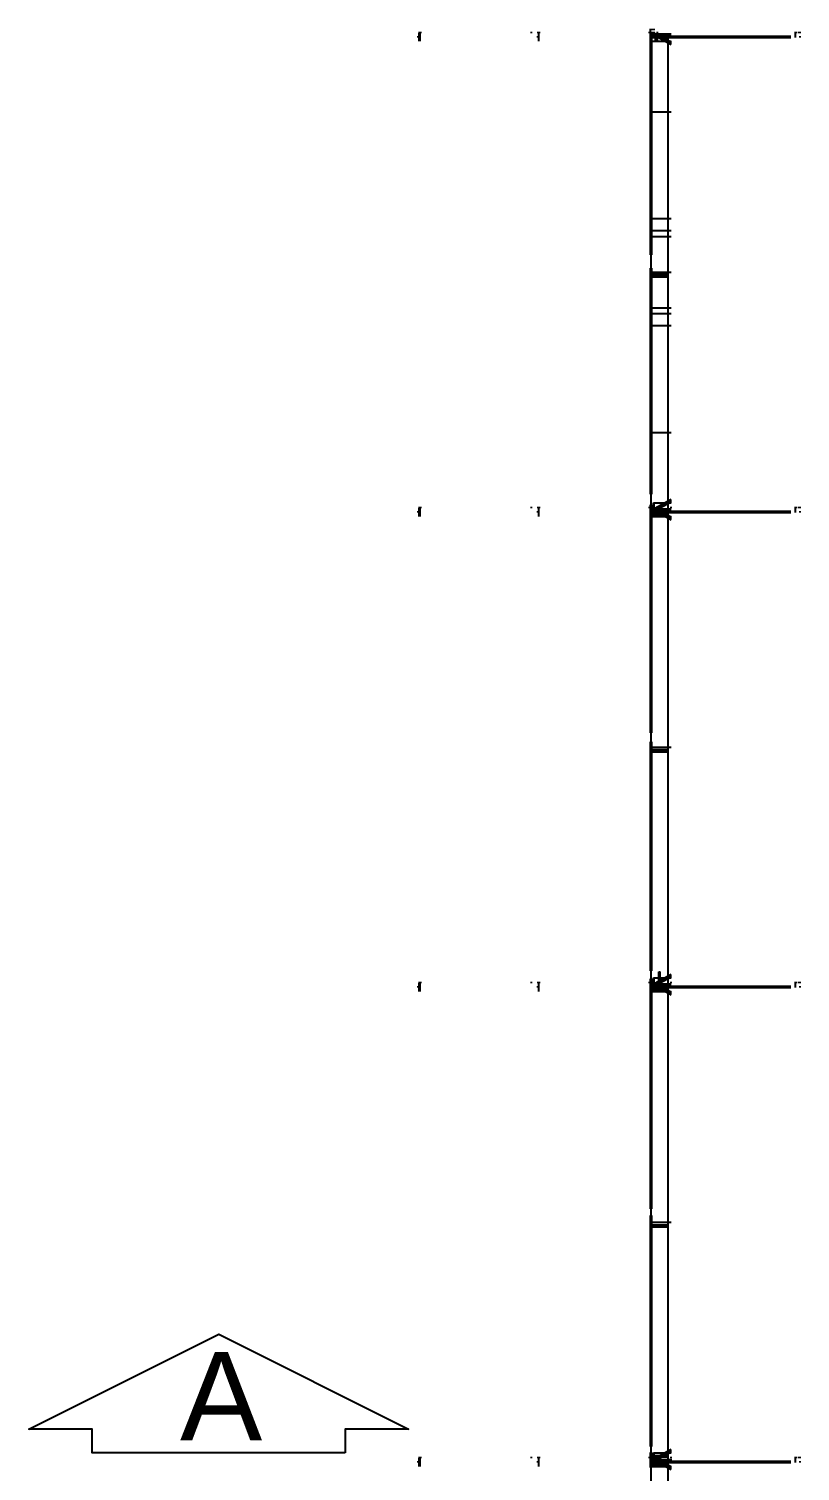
# Model space of a CAD drawing. Header units: inches. Extents: x -37 to 842, y -205 to 94.
# Drawn here: x 3.86 to 7.11, y -156.51 to -150.43 of the extents above; entities that cross this region are included whole.
import ezdxf

# ---------------------------------------------------------------- set-up
doc = ezdxf.new("R2010")
doc.units = ezdxf.units.IN
doc.header["$MEASUREMENT"] = 0
doc.linetypes.add('DIVIDE', pattern=[1.25, 0.5, -0.25, 0, -0.25, 0, -0.25])
doc.linetypes.add('HIDDEN', pattern=[19.05, 12.7, -6.35])
for name, color, linetype in [('LCL-LINHACORTE', 171, 'DIVIDE'), ('LCL-TEXTO2', 171, 'Continuous'), ('Planta_coberta-HID', 7, 'HIDDEN')]:
    doc.layers.add(name, color=color, linetype=linetype)
doc.styles.add('Arial', font='arial.ttf')

msp = doc.modelspace()

# ---------------------------------------------------------------- linework, layer by layer
at = {"layer": 'LCL-LINHACORTE', "linetype": 'ByBlock'}
msp.add_lwpolyline([(5.196, -156.4306), (4.1293, -156.4306), (4.1293, -156.3306), (3.8627, -156.3306), (4.6627, -155.9306), (5.4627, -156.3306), (5.196, -156.3306), (5.196, -156.4306)], dxfattribs=at)
at = {"layer": 'Planta_coberta-HID'}
for p, q in [((5.5023, -150.4703), (5.5023, -150.4653)), ((5.5074, -150.4871), (5.5074, -150.4521)), ((5.5089, -150.4521), (5.5089, -150.4471)), ((5.5112, -150.4871), (5.5112, -150.4471)), ((5.5139, -150.4521), (5.5139, -150.4471)), ((5.9805, -150.4521), (5.9805, -150.4471)), ((6.0074, -150.4703), (6.0074, -150.4653)), ((6.0089, -150.4521), (6.0089, -150.4471)), ((6.0112, -150.4871), (6.0112, -150.4471)), ((6.0139, -150.4521), (6.0139, -150.4471)), ((6.4781, -150.4521), (6.4781, -150.4471)), ((6.4781, -150.4587), (6.4841, -150.4587)), ((6.4781, -150.4685), (6.4841, -150.4685)), ((6.4805, -150.4521), (6.4805, -150.4471)), ((6.4818, -151.386), (6.4818, -150.4345)), ((6.4818, -150.471), (6.5568, -150.471)), ((6.4841, -150.4521), (6.4841, -150.4471)), ((6.4841, -150.456), (6.4841, -150.4551)), ((6.4841, -150.456), (6.5681, -150.456)), ((6.4841, -152.456), (6.4841, -150.456)), ((6.4841, -150.4587), (6.5681, -150.4587)), ((6.4878, -150.4405), (6.4878, -150.4345)), ((6.4878, -151.386), (6.4878, -150.4471)), ((6.4878, -150.4674), (6.5568, -150.4674)), ((6.4941, -150.4405), (6.4941, -150.4345)), ((6.4941, -150.4703), (6.4941, -150.4471)), ((6.4941, -150.4703), (6.5224, -150.4703)), ((6.4976, -150.4405), (6.4976, -150.4345)), ((6.4976, -150.4521), (6.4976, -150.4471)), ((6.4976, -150.4653), (6.4976, -150.4551)), ((6.4976, -150.4653), (6.5224, -150.4653)), ((6.4999, -150.4629), (6.4998, -150.463)), ((6.4998, -150.463), (6.4999, -150.4631)), ((6.4998, -150.463), (6.5681, -150.5011)), ((6.5, -150.4625), (6.4999, -150.4627)), ((6.4999, -150.4627), (6.4999, -150.4629)), ((6.4999, -150.4627), (6.5681, -150.5007)), ((6.4999, -150.4629), (6.5681, -150.5009)), ((6.4999, -150.4631), (6.5, -150.463)), ((6.4999, -150.4631), (6.4999, -150.4631)), ((6.4999, -150.4631), (6.5681, -150.5011)), ((6.5001, -150.4622), (6.5, -150.4625)), ((6.5, -150.4625), (6.5681, -150.5004)), ((6.5, -150.463), (6.5001, -150.4629)), ((6.5003, -150.4618), (6.5001, -150.4622)), ((6.5001, -150.4622), (6.5681, -150.5)), ((6.5001, -150.4629), (6.5003, -150.4626)), ((6.5005, -150.4614), (6.5003, -150.4618)), ((6.5003, -150.4618), (6.5681, -150.4996)), ((6.5003, -150.4626), (6.5005, -150.4624)), ((6.5007, -150.4609), (6.5005, -150.4614)), ((6.5005, -150.4614), (6.5681, -150.499)), ((6.5005, -150.4624), (6.5007, -150.462)), ((6.501, -150.4604), (6.5007, -150.4609)), ((6.5007, -150.4609), (6.5681, -150.4985)), ((6.5007, -150.462), (6.501, -150.4616)), ((6.5012, -150.4599), (6.501, -150.4604)), ((6.501, -150.4604), (6.5681, -150.4978)), ((6.501, -150.4616), (6.5013, -150.4612)), ((6.5015, -150.4594), (6.5012, -150.4599)), ((6.5012, -150.4599), (6.5681, -150.4972)), ((6.5013, -150.4612), (6.5015, -150.4607)), ((6.5018, -150.4588), (6.5015, -150.4594)), ((6.5015, -150.4594), (6.5681, -150.4965)), ((6.5015, -150.4607), (6.5018, -150.4602)), ((6.5021, -150.4583), (6.5018, -150.4588)), ((6.5018, -150.4588), (6.5681, -150.4957)), ((6.5018, -150.4602), (6.5021, -150.4597)), ((6.5024, -150.4577), (6.5021, -150.4583)), ((6.5021, -150.4583), (6.5681, -150.495)), ((6.5021, -150.4597), (6.5025, -150.4592)), ((6.5023, -150.4871), (6.5023, -150.4551)), ((6.5023, -150.4871), (6.5023, -150.4551)), ((6.5027, -150.4572), (6.5024, -150.4577)), ((6.5024, -150.4577), (6.5681, -150.4943)), ((6.5025, -150.4592), (6.5028, -150.4586)), ((6.503, -150.4567), (6.5027, -150.4572)), ((6.5027, -150.4572), (6.5681, -150.4936)), ((6.5028, -150.4586), (6.5031, -150.4581)), ((6.5033, -150.4562), (6.503, -150.4567)), ((6.503, -150.4567), (6.5681, -150.4929)), ((6.5031, -150.4581), (6.5033, -150.4575)), ((6.5036, -150.4558), (6.5033, -150.4562)), ((6.5033, -150.4562), (6.5681, -150.4923)), ((6.5033, -150.4575), (6.5036, -150.457)), ((6.5038, -150.4554), (6.5036, -150.4558)), ((6.5036, -150.4558), (6.5681, -150.4917)), ((6.5036, -150.457), (6.5039, -150.4565)), ((6.504, -150.4551), (6.5038, -150.4554)), ((6.5038, -150.4554), (6.5681, -150.4912)), ((6.5039, -150.4565), (6.5041, -150.4561)), ((6.5041, -150.4561), (6.5043, -150.4557)), ((6.5042, -150.4551), (6.5681, -150.4908)), ((6.5043, -150.4557), (6.5044, -150.4553)), ((6.5044, -150.4553), (6.5046, -150.455)), ((6.5046, -150.455), (6.5047, -150.4547)), ((6.5047, -150.4544), (6.5047, -150.4544)), ((6.5047, -150.4545), (6.5047, -150.4544)), ((6.5047, -150.4547), (6.5047, -150.4545)), ((6.5048, -150.4551), (6.5681, -150.4904)), ((6.5054, -150.4551), (6.5681, -150.4901)), ((6.5058, -150.4551), (6.5681, -150.4898)), ((6.506, -150.4551), (6.5681, -150.4897)), ((6.5061, -150.4551), (6.5681, -150.4897)), ((6.5074, -150.4871), (6.5074, -150.4551)), ((6.5112, -150.4871), (6.5112, -150.4471)), ((6.5224, -150.4653), (7.0722, -150.4653)), ((6.5224, -150.4703), (6.5224, -150.4653)), ((6.5224, -150.4703), (7.0722, -150.4703)), ((6.5568, -151.4674), (6.5568, -150.4674)), ((7.0924, -150.4703), (7.0924, -150.4471)), ((7.0959, -150.4521), (7.0959, -150.4471)), ((7.1072, -150.4521), (7.1072, -150.4471)), ((7.1122, -150.4521), (7.1122, -150.4471)), ((7.1122, -150.4703), (7.1122, -150.4653)), ((6.4781, -150.4871), (6.5023, -150.4871)), ((6.4781, -150.5245), (6.4841, -150.5245)), ((6.5023, -150.4871), (6.5054, -150.4871)), ((6.5054, -150.4871), (6.5074, -150.4871)), ((6.5074, -150.4871), (6.5102, -150.4871)), ((6.5102, -150.4871), (6.5681, -150.4871)), ((6.4781, -150.7837), (6.5681, -150.7837)), ((6.4781, -150.7837), (6.5681, -150.7837)), ((6.4781, -151.2337), (6.5681, -151.2337)), ((6.4781, -151.2837), (6.5681, -151.2837)), ((6.4781, -151.3087), (6.5681, -151.3087)), ((6.4818, -151.4042), (6.4878, -151.4042)), ((6.4818, -151.4223), (6.4878, -151.4223)), ((6.4818, -151.4587), (6.4818, -151.4422)), ((6.4878, -151.4587), (6.4878, -151.4422)), ((6.4781, -151.4587), (6.4841, -151.4587)), ((6.4781, -151.4587), (6.4841, -151.4587)), ((6.4818, -151.4792), (6.4818, -151.4587)), ((6.4818, -151.471), (6.5568, -151.471)), ((6.4818, -151.4724), (6.5568, -151.4724)), ((6.4818, -152.3936), (6.4818, -151.4792)), ((6.4818, -151.4792), (6.5568, -151.4792)), ((6.4841, -151.4587), (6.5681, -151.4587)), ((6.4841, -151.4587), (6.5681, -151.4587)), ((6.4878, -151.4732), (6.4878, -151.4587)), ((6.4878, -151.4674), (6.5568, -151.4674)), ((6.4878, -151.4684), (6.5568, -151.4684)), ((6.4878, -152.3936), (6.4878, -151.4732)), ((6.4878, -151.4732), (6.5568, -151.4732)), ((6.5568, -151.471), (6.5568, -151.4674)), ((6.5568, -151.4732), (6.5568, -151.471)), ((6.5568, -151.4792), (6.5568, -151.4732)), ((6.5568, -152.4684), (6.5568, -151.4792)), ((6.4781, -151.6087), (6.5681, -151.6087)), ((6.4781, -151.6337), (6.5681, -151.6337)), ((6.4781, -151.6837), (6.5681, -151.6837)), ((6.4781, -152.1337), (6.5681, -152.1337)), ((6.4781, -152.1337), (6.5681, -152.1337)), ((6.4818, -152.4042), (6.4878, -152.4042)), ((6.4818, -152.4193), (6.4878, -152.4193)), ((6.5681, -152.4163), (6.4999, -152.4544)), ((6.5681, -152.4164), (6.4999, -152.4544)), ((6.5681, -152.4165), (6.5, -152.4545)), ((6.5681, -152.4167), (6.5001, -152.4546)), ((6.5681, -152.4171), (6.5003, -152.4548)), ((6.5681, -152.4174), (6.5005, -152.4551)), ((6.5681, -152.4179), (6.5007, -152.4554)), ((6.5681, -152.4184), (6.501, -152.4558)), ((6.5681, -152.419), (6.5013, -152.4562)), ((6.5681, -152.4196), (6.5015, -152.4567)), ((6.5681, -152.4203), (6.5018, -152.4572)), ((6.5681, -152.421), (6.5021, -152.4577)), ((6.5681, -152.4217), (6.5025, -152.4583)), ((6.5681, -152.4224), (6.5028, -152.4588)), ((6.5681, -152.4231), (6.5031, -152.4594)), ((6.5681, -152.4238), (6.5033, -152.4599)), ((6.5681, -152.4245), (6.5036, -152.4604)), ((6.5681, -152.4251), (6.5039, -152.4609)), ((5.5023, -152.4703), (5.5023, -152.4653)), ((5.5074, -152.4871), (5.5074, -152.4521)), ((5.5089, -152.4521), (5.5089, -152.4471)), ((5.5112, -152.4871), (5.5112, -152.4471)), ((5.5139, -152.4521), (5.5139, -152.4471)), ((5.9805, -152.4521), (5.9805, -152.4471)), ((6.0074, -152.4703), (6.0074, -152.4653)), ((6.0089, -152.4521), (6.0089, -152.4471)), ((6.0112, -152.4871), (6.0112, -152.4471)), ((6.0139, -152.4521), (6.0139, -152.4471)), ((6.4781, -152.4521), (6.4781, -152.4471)), ((6.4781, -152.4587), (6.4841, -152.4587)), ((6.4781, -152.4587), (6.4841, -152.4587)), ((6.4781, -152.4685), (6.4841, -152.4685)), ((6.4781, -152.4685), (6.4841, -152.4685)), ((6.4805, -152.4521), (6.4805, -152.4471)), ((6.4818, -152.4587), (6.4818, -152.4393)), ((6.4818, -152.4792), (6.4818, -152.4587)), ((6.4818, -152.4724), (6.5568, -152.4724)), ((6.4818, -152.4736), (6.5568, -152.4736)), ((6.4818, -153.3981), (6.4818, -152.4792)), ((6.4818, -152.4792), (6.5568, -152.4792)), ((6.4841, -152.456), (6.5681, -152.456)), ((6.4841, -152.456), (6.5681, -152.456)), ((6.4841, -154.456), (6.4841, -152.456)), ((6.4841, -152.4587), (6.5681, -152.4587)), ((6.4841, -152.4587), (6.5681, -152.4587)), ((6.4878, -152.4587), (6.4878, -152.4393)), ((6.4878, -152.4732), (6.4878, -152.4587)), ((6.4878, -152.4684), (6.5568, -152.4684)), ((6.4878, -152.4692), (6.5568, -152.4692)), ((6.4878, -153.3981), (6.4878, -152.4732)), ((6.4878, -152.4732), (6.5568, -152.4732)), ((6.4941, -152.4303), (6.4976, -152.4303)), ((6.4941, -152.4703), (6.4941, -152.4303)), ((6.4941, -152.4703), (6.5224, -152.4703)), ((6.4976, -152.4303), (6.5681, -152.4303)), ((6.4976, -152.4653), (6.4976, -152.4303)), ((6.4976, -152.4653), (6.5224, -152.4653)), ((6.4999, -152.4544), (6.4998, -152.4544)), ((6.4998, -152.4544), (6.4999, -152.4545)), ((6.4999, -152.4544), (6.4998, -152.4544)), ((6.4999, -152.4629), (6.4998, -152.463)), ((6.4998, -152.463), (6.4999, -152.4631)), ((6.4998, -152.463), (6.5681, -152.5011)), ((6.5, -152.4545), (6.4999, -152.4544)), ((6.4999, -152.4544), (6.4999, -152.4544)), ((6.4999, -152.4545), (6.4999, -152.4547)), ((6.5, -152.4545), (6.4999, -152.4545)), ((6.5001, -152.4546), (6.4999, -152.4547)), ((6.4999, -152.4547), (6.5, -152.455)), ((6.5, -152.4625), (6.4999, -152.4627)), ((6.4999, -152.4627), (6.4999, -152.4629)), ((6.4999, -152.4627), (6.5681, -152.5007)), ((6.4999, -152.4629), (6.5681, -152.5009)), ((6.4999, -152.4631), (6.5, -152.463)), ((6.4999, -152.4631), (6.4999, -152.4631)), ((6.4999, -152.4631), (6.5681, -152.5011)), ((6.5001, -152.4546), (6.5, -152.4545)), ((6.5003, -152.4548), (6.5, -152.455)), ((6.5, -152.455), (6.5001, -152.4553)), ((6.5001, -152.4622), (6.5, -152.4625)), ((6.5, -152.4625), (6.5681, -152.5004)), ((6.5, -152.463), (6.5001, -152.4629)), ((6.5003, -152.4548), (6.5001, -152.4546)), ((6.5005, -152.4551), (6.5001, -152.4553)), ((6.5001, -152.4553), (6.5003, -152.4557)), ((6.5003, -152.4618), (6.5001, -152.4622)), ((6.5001, -152.4622), (6.5681, -152.5)), ((6.5001, -152.4629), (6.5003, -152.4626)), ((6.5005, -152.4551), (6.5003, -152.4548)), ((6.5007, -152.4554), (6.5003, -152.4557)), ((6.5003, -152.4557), (6.5005, -152.4561)), ((6.5005, -152.4614), (6.5003, -152.4618)), ((6.5003, -152.4618), (6.5681, -152.4996)), ((6.5003, -152.4626), (6.5005, -152.4624)), ((6.5007, -152.4554), (6.5005, -152.4551)), ((6.501, -152.4558), (6.5005, -152.4561)), ((6.5005, -152.4561), (6.5007, -152.4565)), ((6.5007, -152.4609), (6.5005, -152.4614)), ((6.5005, -152.4614), (6.5681, -152.499)), ((6.5005, -152.4624), (6.5007, -152.462)), ((6.501, -152.4558), (6.5007, -152.4554)), ((6.5013, -152.4562), (6.5007, -152.4565)), ((6.5007, -152.4565), (6.501, -152.457)), ((6.501, -152.4604), (6.5007, -152.4609)), ((6.5007, -152.4609), (6.5681, -152.4985)), ((6.5007, -152.462), (6.501, -152.4616)), ((6.5013, -152.4562), (6.501, -152.4558)), ((6.5015, -152.4567), (6.501, -152.457)), ((6.501, -152.457), (6.5012, -152.4575)), ((6.5012, -152.4599), (6.501, -152.4604)), ((6.501, -152.4604), (6.5681, -152.4978)), ((6.501, -152.4616), (6.5013, -152.4612)), ((6.5018, -152.4572), (6.5012, -152.4575)), ((6.5012, -152.4575), (6.5015, -152.4581)), ((6.5015, -152.4594), (6.5012, -152.4599)), ((6.5012, -152.4599), (6.5681, -152.4972)), ((6.5015, -152.4567), (6.5013, -152.4562)), ((6.5013, -152.4612), (6.5015, -152.4607)), ((6.5018, -152.4572), (6.5015, -152.4567)), ((6.5021, -152.4577), (6.5015, -152.4581)), ((6.5015, -152.4581), (6.5018, -152.4586)), ((6.5018, -152.4588), (6.5015, -152.4594)), ((6.5015, -152.4594), (6.5681, -152.4965)), ((6.5015, -152.4607), (6.5018, -152.4602)), ((6.5021, -152.4577), (6.5018, -152.4572)), ((6.5025, -152.4583), (6.5018, -152.4586)), ((6.5021, -152.4583), (6.5018, -152.4588)), ((6.5018, -152.4586), (6.5021, -152.4592)), ((6.5018, -152.4588), (6.5681, -152.4957)), ((6.5018, -152.4602), (6.5021, -152.4597)), ((6.5025, -152.4583), (6.5021, -152.4577)), ((6.5024, -152.4577), (6.5021, -152.4583)), ((6.5021, -152.4583), (6.5681, -152.495)), ((6.5028, -152.4588), (6.5021, -152.4592)), ((6.5021, -152.4592), (6.5024, -152.4597)), ((6.5021, -152.4597), (6.5025, -152.4592)), ((6.5023, -152.4871), (6.5023, -152.4521)), ((6.5023, -152.4871), (6.5023, -152.4521)), ((6.5027, -152.4572), (6.5024, -152.4577)), ((6.5024, -152.4577), (6.5681, -152.4943)), ((6.5031, -152.4594), (6.5024, -152.4597)), ((6.5024, -152.4597), (6.5027, -152.4602)), ((6.5028, -152.4588), (6.5025, -152.4583)), ((6.5025, -152.4592), (6.5028, -152.4586)), ((6.503, -152.4567), (6.5027, -152.4572)), ((6.5027, -152.4572), (6.5681, -152.4936)), ((6.5033, -152.4599), (6.5027, -152.4602)), ((6.5027, -152.4602), (6.503, -152.4607)), ((6.5028, -152.4586), (6.5031, -152.4581)), ((6.5031, -152.4594), (6.5028, -152.4588)), ((6.5033, -152.4562), (6.503, -152.4567)), ((6.503, -152.4567), (6.5681, -152.4929)), ((6.5036, -152.4604), (6.503, -152.4607)), ((6.503, -152.4607), (6.5033, -152.4612)), ((6.5031, -152.4581), (6.5033, -152.4575)), ((6.5033, -152.4599), (6.5031, -152.4594)), ((6.5036, -152.4558), (6.5033, -152.4562)), ((6.5033, -152.4562), (6.5681, -152.4923)), ((6.5033, -152.4575), (6.5036, -152.457)), ((6.5036, -152.4604), (6.5033, -152.4599)), ((6.5039, -152.4609), (6.5033, -152.4612)), ((6.5033, -152.4612), (6.5036, -152.4616)), ((6.5038, -152.4554), (6.5036, -152.4558)), ((6.5036, -152.4558), (6.5681, -152.4917)), ((6.5036, -152.457), (6.5039, -152.4565)), ((6.5039, -152.4609), (6.5036, -152.4604)), ((6.5041, -152.4614), (6.5036, -152.4616)), ((6.5036, -152.4616), (6.5038, -152.462)), ((6.5041, -152.4551), (6.5038, -152.4554)), ((6.5038, -152.4554), (6.5681, -152.4912)), ((6.5043, -152.4618), (6.5038, -152.462)), ((6.5038, -152.462), (6.5041, -152.4624)), ((6.5039, -152.4565), (6.5041, -152.4561)), ((6.5041, -152.4614), (6.5039, -152.4609)), ((6.5681, -152.4257), (6.5041, -152.4614)), ((6.5043, -152.4548), (6.5041, -152.4551)), ((6.5041, -152.4551), (6.5681, -152.4908)), ((6.5041, -152.4561), (6.5043, -152.4557)), ((6.5043, -152.4618), (6.5041, -152.4614)), ((6.5044, -152.4622), (6.5041, -152.4624)), ((6.5041, -152.4624), (6.5043, -152.4626)), ((6.5681, -152.4262), (6.5043, -152.4618)), ((6.5044, -152.4546), (6.5043, -152.4548)), ((6.5043, -152.4548), (6.5681, -152.4904)), ((6.5043, -152.4557), (6.5044, -152.4553)), ((6.5044, -152.4622), (6.5043, -152.4618)), ((6.5046, -152.4625), (6.5043, -152.4626)), ((6.5043, -152.4626), (6.5044, -152.4629)), ((6.5681, -152.4267), (6.5044, -152.4622)), ((6.5046, -152.4545), (6.5044, -152.4546)), ((6.5044, -152.4546), (6.5681, -152.4901)), ((6.5044, -152.4553), (6.5046, -152.455)), ((6.5046, -152.4625), (6.5044, -152.4622)), ((6.5047, -152.4627), (6.5044, -152.4629)), ((6.5044, -152.4629), (6.5046, -152.463)), ((6.5681, -152.4271), (6.5046, -152.4625)), ((6.5047, -152.4544), (6.5046, -152.4545)), ((6.5046, -152.4545), (6.5681, -152.4898)), ((6.5046, -152.455), (6.5047, -152.4547)), ((6.5047, -152.4627), (6.5046, -152.4625)), ((6.5047, -152.4629), (6.5046, -152.463)), ((6.5046, -152.463), (6.5047, -152.4631)), ((6.5681, -152.4274), (6.5047, -152.4627)), ((6.5681, -152.4276), (6.5047, -152.4629)), ((6.5681, -152.4277), (6.5047, -152.463)), ((6.5681, -152.4278), (6.5047, -152.4631)), ((6.5047, -152.4544), (6.5047, -152.4544)), ((6.5047, -152.4544), (6.5047, -152.4544)), ((6.5047, -152.4545), (6.5047, -152.4544)), ((6.5047, -152.4544), (6.5681, -152.4897)), ((6.5047, -152.4544), (6.5681, -152.4897)), ((6.5047, -152.4547), (6.5047, -152.4545)), ((6.5047, -152.4629), (6.5047, -152.4627)), ((6.5047, -152.463), (6.5047, -152.4629)), ((6.5047, -152.4631), (6.5047, -152.463)), ((6.5047, -152.463), (6.5047, -152.4631)), ((6.5047, -152.4631), (6.5047, -152.4631)), ((6.5074, -152.4871), (6.5074, -152.4521)), ((6.5112, -152.4871), (6.5112, -152.4471)), ((6.5224, -152.4653), (7.0722, -152.4653)), ((6.5224, -152.4703), (6.5224, -152.4653)), ((6.5224, -152.4703), (7.0722, -152.4703)), ((6.5568, -152.4724), (6.5568, -152.4684)), ((6.5568, -152.4732), (6.5568, -152.4724)), ((6.5568, -152.4792), (6.5568, -152.4732)), ((6.5568, -153.4692), (6.5568, -152.4792)), ((6.5681, -152.4521), (6.5681, -152.4471)), ((7.0924, -152.4703), (7.0924, -152.4471)), ((7.0959, -152.4521), (7.0959, -152.4471)), ((7.1072, -152.4521), (7.1072, -152.4471)), ((7.1122, -152.4521), (7.1122, -152.4471)), ((7.1122, -152.4703), (7.1122, -152.4653)), ((6.4781, -152.4871), (6.5023, -152.4871)), ((6.5023, -152.4871), (6.5054, -152.4871)), ((6.5054, -152.4871), (6.5074, -152.4871)), ((6.5074, -152.4871), (6.5102, -152.4871)), ((6.5102, -152.4871), (6.5681, -152.4871)), ((6.4818, -153.4042), (6.4878, -153.4042)), ((6.4818, -153.4169), (6.4878, -153.4169)), ((6.4818, -153.4587), (6.4818, -153.4365)), ((6.4878, -153.4587), (6.4878, -153.4365)), ((6.4781, -153.4587), (6.4841, -153.4587)), ((6.4781, -153.4587), (6.4841, -153.4587)), ((6.4818, -153.4792), (6.4818, -153.4587)), ((6.4818, -153.4736), (6.5568, -153.4736)), ((6.4818, -153.4745), (6.5568, -153.4745)), ((6.4818, -154.4009), (6.4818, -153.4792)), ((6.4818, -153.4792), (6.5568, -153.4792)), ((6.4841, -153.4587), (6.5681, -153.4587)), ((6.4841, -153.4587), (6.5681, -153.4587)), ((6.4878, -153.4732), (6.4878, -153.4587)), ((6.4878, -153.4692), (6.5568, -153.4692)), ((6.4878, -153.4699), (6.5568, -153.4699)), ((6.4878, -154.4009), (6.4878, -153.4732)), ((6.4878, -153.4732), (6.5568, -153.4732)), ((6.5568, -153.4732), (6.5568, -153.4692)), ((6.5568, -153.4792), (6.5568, -153.4732)), ((6.5568, -154.4699), (6.5568, -153.4792)), ((6.4818, -154.4042), (6.4878, -154.4042)), ((6.4818, -154.4149), (6.4878, -154.4149)), ((6.5681, -154.4163), (6.4999, -154.4544)), ((6.5681, -154.4164), (6.4999, -154.4544)), ((6.5681, -154.4165), (6.5, -154.4545)), ((6.5681, -154.4167), (6.5001, -154.4546)), ((6.5681, -154.4171), (6.5003, -154.4548)), ((6.5681, -154.4174), (6.5005, -154.4551)), ((6.5681, -154.4179), (6.5007, -154.4554)), ((6.5681, -154.4184), (6.501, -154.4558)), ((6.5681, -154.419), (6.5013, -154.4562)), ((6.5681, -154.4196), (6.5015, -154.4567)), ((6.5681, -154.4203), (6.5018, -154.4572)), ((6.5681, -154.421), (6.5021, -154.4577)), ((6.5681, -154.4217), (6.5025, -154.4583)), ((6.5681, -154.4224), (6.5028, -154.4588)), ((6.5681, -154.4231), (6.5031, -154.4594)), ((6.5681, -154.4238), (6.5033, -154.4599)), ((6.5681, -154.4245), (6.5036, -154.4604)), ((6.5681, -154.4251), (6.5039, -154.4609)), ((6.5681, -154.4257), (6.5041, -154.4614)), ((6.5681, -154.4262), (6.5043, -154.4618)), ((6.5681, -154.4267), (6.5044, -154.4622)), ((6.5681, -154.4271), (6.5046, -154.4625)), ((6.5681, -154.4274), (6.5047, -154.4627)), ((6.5681, -154.4276), (6.5047, -154.4629)), ((6.5681, -154.4277), (6.5047, -154.463)), ((6.5681, -154.4278), (6.5047, -154.4631)), ((6.5168, -154.4732), (6.5168, -154.4042)), ((6.5168, -154.4042), (6.5228, -154.4042)), ((6.5228, -154.4792), (6.5228, -154.4042)), ((5.5023, -154.4703), (5.5023, -154.4653)), ((5.5074, -154.4871), (5.5074, -154.4521)), ((5.5089, -154.4521), (5.5089, -154.4471)), ((5.5112, -154.4871), (5.5112, -154.4471)), ((5.5139, -154.4521), (5.5139, -154.4471)), ((5.9805, -154.4521), (5.9805, -154.4471)), ((6.0074, -154.4703), (6.0074, -154.4653)), ((6.0089, -154.4521), (6.0089, -154.4471)), ((6.0112, -154.4871), (6.0112, -154.4471)), ((6.0139, -154.4521), (6.0139, -154.4471)), ((6.4781, -154.4521), (6.4781, -154.4471)), ((6.4781, -154.4587), (6.4841, -154.4587)), ((6.4781, -154.4587), (6.4841, -154.4587)), ((6.4781, -154.4685), (6.4841, -154.4685)), ((6.4781, -154.4685), (6.4841, -154.4685)), ((6.4781, -154.4732), (6.5168, -154.4732)), ((6.4781, -154.4792), (6.5228, -154.4792)), ((6.4781, -154.4871), (6.5023, -154.4871)), ((6.4805, -154.4521), (6.4805, -154.4471)), ((6.4818, -154.4745), (6.4818, -154.4338)), ((6.4818, -154.4745), (6.5568, -154.4745)), ((6.4818, -154.4792), (6.4818, -154.4745)), ((6.4818, -154.4752), (6.5568, -154.4752)), ((6.4818, -155.4028), (6.4818, -154.4792)), ((6.4841, -154.456), (6.5681, -154.456)), ((6.4841, -156.456), (6.4841, -154.456)), ((6.4841, -154.456), (6.5681, -154.456)), ((6.4841, -154.4587), (6.5681, -154.4587)), ((6.4841, -154.4587), (6.5681, -154.4587)), ((6.4878, -154.4699), (6.4878, -154.4338)), ((6.4878, -154.4699), (6.5568, -154.4699)), ((6.4878, -154.4732), (6.4878, -154.4699)), ((6.4878, -154.4704), (6.5568, -154.4704)), ((6.4878, -155.4028), (6.4878, -154.4732)), ((6.4941, -154.4303), (6.4976, -154.4303)), ((6.4941, -154.4703), (6.4941, -154.4303)), ((6.4941, -154.4703), (6.5224, -154.4703)), ((6.4976, -154.4303), (6.5681, -154.4303)), ((6.4976, -154.4653), (6.4976, -154.4303)), ((6.4976, -154.4653), (6.5224, -154.4653)), ((6.4999, -154.4544), (6.4998, -154.4544)), ((6.4998, -154.4544), (6.4999, -154.4545)), ((6.4999, -154.4544), (6.4998, -154.4544)), ((6.4999, -154.4629), (6.4998, -154.463)), ((6.4998, -154.463), (6.4999, -154.4631)), ((6.4998, -154.463), (6.5681, -154.5011)), ((6.5, -154.4545), (6.4999, -154.4544)), ((6.4999, -154.4544), (6.4999, -154.4544)), ((6.4999, -154.4545), (6.4999, -154.4547)), ((6.5, -154.4545), (6.4999, -154.4545)), ((6.5001, -154.4546), (6.4999, -154.4547)), ((6.4999, -154.4547), (6.5, -154.455)), ((6.5, -154.4625), (6.4999, -154.4627)), ((6.4999, -154.4627), (6.4999, -154.4629)), ((6.4999, -154.4627), (6.5681, -154.5007)), ((6.4999, -154.4629), (6.5681, -154.5009)), ((6.4999, -154.4631), (6.5, -154.463)), ((6.4999, -154.4631), (6.4999, -154.4631)), ((6.4999, -154.4631), (6.5681, -154.5011)), ((6.5001, -154.4546), (6.5, -154.4545)), ((6.5003, -154.4548), (6.5, -154.455)), ((6.5, -154.455), (6.5001, -154.4553)), ((6.5001, -154.4622), (6.5, -154.4625)), ((6.5, -154.4625), (6.5681, -154.5004)), ((6.5, -154.463), (6.5001, -154.4629)), ((6.5003, -154.4548), (6.5001, -154.4546)), ((6.5005, -154.4551), (6.5001, -154.4553)), ((6.5001, -154.4553), (6.5003, -154.4557)), ((6.5003, -154.4618), (6.5001, -154.4622)), ((6.5001, -154.4622), (6.5681, -154.5)), ((6.5001, -154.4629), (6.5003, -154.4626)), ((6.5005, -154.4551), (6.5003, -154.4548)), ((6.5007, -154.4554), (6.5003, -154.4557)), ((6.5003, -154.4557), (6.5005, -154.4561)), ((6.5005, -154.4614), (6.5003, -154.4618)), ((6.5003, -154.4618), (6.5681, -154.4996)), ((6.5003, -154.4626), (6.5005, -154.4624)), ((6.5007, -154.4554), (6.5005, -154.4551)), ((6.501, -154.4558), (6.5005, -154.4561)), ((6.5005, -154.4561), (6.5007, -154.4565)), ((6.5007, -154.4609), (6.5005, -154.4614)), ((6.5005, -154.4614), (6.5681, -154.499)), ((6.5005, -154.4624), (6.5007, -154.462)), ((6.501, -154.4558), (6.5007, -154.4554)), ((6.5013, -154.4562), (6.5007, -154.4565)), ((6.5007, -154.4565), (6.501, -154.457)), ((6.501, -154.4604), (6.5007, -154.4609)), ((6.5007, -154.4609), (6.5681, -154.4985)), ((6.5007, -154.462), (6.501, -154.4616)), ((6.5013, -154.4562), (6.501, -154.4558)), ((6.5015, -154.4567), (6.501, -154.457)), ((6.501, -154.457), (6.5012, -154.4575)), ((6.5012, -154.4599), (6.501, -154.4604)), ((6.501, -154.4604), (6.5681, -154.4978)), ((6.501, -154.4616), (6.5013, -154.4612)), ((6.5018, -154.4572), (6.5012, -154.4575)), ((6.5012, -154.4575), (6.5015, -154.4581)), ((6.5015, -154.4594), (6.5012, -154.4599)), ((6.5012, -154.4599), (6.5681, -154.4972)), ((6.5015, -154.4567), (6.5013, -154.4562)), ((6.5013, -154.4612), (6.5015, -154.4607)), ((6.5018, -154.4572), (6.5015, -154.4567)), ((6.5021, -154.4577), (6.5015, -154.4581)), ((6.5015, -154.4581), (6.5018, -154.4586)), ((6.5018, -154.4588), (6.5015, -154.4594)), ((6.5015, -154.4594), (6.5681, -154.4965)), ((6.5015, -154.4607), (6.5018, -154.4602)), ((6.5021, -154.4577), (6.5018, -154.4572)), ((6.5021, -154.4583), (6.5018, -154.4588)), ((6.5025, -154.4583), (6.5018, -154.4586)), ((6.5018, -154.4586), (6.5021, -154.4592)), ((6.5018, -154.4588), (6.5681, -154.4957)), ((6.5018, -154.4602), (6.5021, -154.4597)), ((6.5024, -154.4577), (6.5021, -154.4583)), ((6.5025, -154.4583), (6.5021, -154.4577)), ((6.5021, -154.4583), (6.5681, -154.495)), ((6.5028, -154.4588), (6.5021, -154.4592)), ((6.5021, -154.4597), (6.5025, -154.4592)), ((6.5021, -154.4592), (6.5024, -154.4597)), ((6.5023, -154.4871), (6.5023, -154.4521)), ((6.5023, -154.4871), (6.5023, -154.4521)), ((6.5023, -154.4871), (6.5054, -154.4871)), ((6.5027, -154.4572), (6.5024, -154.4577)), ((6.5024, -154.4577), (6.5681, -154.4943)), ((6.5031, -154.4594), (6.5024, -154.4597)), ((6.5024, -154.4597), (6.5027, -154.4602)), ((6.5028, -154.4588), (6.5025, -154.4583)), ((6.5025, -154.4592), (6.5028, -154.4586)), ((6.503, -154.4567), (6.5027, -154.4572)), ((6.5027, -154.4572), (6.5681, -154.4936)), ((6.5033, -154.4599), (6.5027, -154.4602)), ((6.5027, -154.4602), (6.503, -154.4607)), ((6.5028, -154.4586), (6.5031, -154.4581)), ((6.5031, -154.4594), (6.5028, -154.4588)), ((6.5033, -154.4562), (6.503, -154.4567)), ((6.503, -154.4567), (6.5681, -154.4929)), ((6.5036, -154.4604), (6.503, -154.4607)), ((6.503, -154.4607), (6.5033, -154.4612)), ((6.5031, -154.4581), (6.5033, -154.4575)), ((6.5033, -154.4599), (6.5031, -154.4594)), ((6.5036, -154.4558), (6.5033, -154.4562)), ((6.5033, -154.4562), (6.5681, -154.4923)), ((6.5033, -154.4575), (6.5036, -154.457)), ((6.5036, -154.4604), (6.5033, -154.4599)), ((6.5039, -154.4609), (6.5033, -154.4612)), ((6.5033, -154.4612), (6.5036, -154.4616)), ((6.5038, -154.4554), (6.5036, -154.4558)), ((6.5036, -154.4558), (6.5681, -154.4917)), ((6.5036, -154.457), (6.5039, -154.4565)), ((6.5039, -154.4609), (6.5036, -154.4604)), ((6.5041, -154.4614), (6.5036, -154.4616)), ((6.5036, -154.4616), (6.5038, -154.462)), ((6.5041, -154.4551), (6.5038, -154.4554)), ((6.5038, -154.4554), (6.5681, -154.4912)), ((6.5043, -154.4618), (6.5038, -154.462)), ((6.5038, -154.462), (6.5041, -154.4624)), ((6.5039, -154.4565), (6.5041, -154.4561)), ((6.5041, -154.4614), (6.5039, -154.4609)), ((6.5043, -154.4548), (6.5041, -154.4551)), ((6.5041, -154.4551), (6.5681, -154.4908)), ((6.5041, -154.4561), (6.5043, -154.4557)), ((6.5043, -154.4618), (6.5041, -154.4614)), ((6.5044, -154.4622), (6.5041, -154.4624)), ((6.5041, -154.4624), (6.5043, -154.4626)), ((6.5044, -154.4546), (6.5043, -154.4548)), ((6.5043, -154.4548), (6.5681, -154.4904)), ((6.5043, -154.4557), (6.5044, -154.4553)), ((6.5044, -154.4622), (6.5043, -154.4618)), ((6.5046, -154.4625), (6.5043, -154.4626)), ((6.5043, -154.4626), (6.5044, -154.4629)), ((6.5046, -154.4545), (6.5044, -154.4546)), ((6.5044, -154.4546), (6.5681, -154.4901)), ((6.5044, -154.4553), (6.5046, -154.455)), ((6.5046, -154.4625), (6.5044, -154.4622)), ((6.5047, -154.4627), (6.5044, -154.4629)), ((6.5044, -154.4629), (6.5046, -154.463)), ((6.5047, -154.4544), (6.5046, -154.4545)), ((6.5046, -154.4545), (6.5681, -154.4898)), ((6.5046, -154.455), (6.5047, -154.4547)), ((6.5047, -154.4627), (6.5046, -154.4625)), ((6.5047, -154.4629), (6.5046, -154.463)), ((6.5046, -154.463), (6.5047, -154.4631)), ((6.5047, -154.4544), (6.5047, -154.4544)), ((6.5047, -154.4544), (6.5047, -154.4544)), ((6.5047, -154.4545), (6.5047, -154.4544)), ((6.5047, -154.4544), (6.5681, -154.4897)), ((6.5047, -154.4544), (6.5681, -154.4897)), ((6.5047, -154.4547), (6.5047, -154.4545)), ((6.5047, -154.4629), (6.5047, -154.4627)), ((6.5047, -154.463), (6.5047, -154.4629)), ((6.5047, -154.4631), (6.5047, -154.463)), ((6.5047, -154.463), (6.5047, -154.4631)), ((6.5047, -154.4631), (6.5047, -154.4631)), ((6.5054, -154.4871), (6.5074, -154.4871)), ((6.5074, -154.4871), (6.5074, -154.4521)), ((6.5074, -154.4871), (6.5102, -154.4871)), ((6.5102, -154.4871), (6.5681, -154.4871)), ((6.5112, -154.4871), (6.5112, -154.4471)), ((6.5168, -154.4732), (6.5568, -154.4732)), ((6.5224, -154.4653), (7.0722, -154.4653)), ((6.5224, -154.4703), (6.5224, -154.4653)), ((6.5224, -154.4703), (7.0722, -154.4703)), ((6.5228, -154.4792), (6.5568, -154.4792)), ((6.5568, -154.4745), (6.5568, -154.4699)), ((6.5568, -154.4792), (6.5568, -154.4745)), ((6.5568, -155.4704), (6.5568, -154.4792)), ((6.5681, -154.4521), (6.5681, -154.4471)), ((7.0924, -154.4703), (7.0924, -154.4471)), ((7.0959, -154.4521), (7.0959, -154.4471)), ((7.1072, -154.4521), (7.1072, -154.4471)), ((7.1122, -154.4521), (7.1122, -154.4471)), ((7.1122, -154.4703), (7.1122, -154.4653)), ((6.4781, -155.4587), (6.4841, -155.4587)), ((6.4781, -155.4587), (6.4841, -155.4587)), ((6.4818, -155.4042), (6.4878, -155.4042)), ((6.4818, -155.4134), (6.4878, -155.4134)), ((6.4818, -155.4587), (6.4818, -155.4313)), ((6.4818, -155.4792), (6.4818, -155.4587)), ((6.4841, -155.4587), (6.5681, -155.4587)), ((6.4841, -155.4587), (6.5681, -155.4587)), ((6.4878, -155.4587), (6.4878, -155.4313)), ((6.4878, -155.4732), (6.4878, -155.4587)), ((6.4818, -155.4752), (6.5568, -155.4752)), ((6.4818, -155.4758), (6.5568, -155.4758)), ((6.4818, -156.4041), (6.4818, -155.4792)), ((6.4818, -155.4792), (6.5568, -155.4792)), ((6.4878, -155.4704), (6.5568, -155.4704)), ((6.4878, -155.4708), (6.5568, -155.4708)), ((6.4878, -156.4041), (6.4878, -155.4732)), ((6.4878, -155.4732), (6.5568, -155.4732)), ((6.5568, -155.4732), (6.5568, -155.4704)), ((6.5568, -155.4792), (6.5568, -155.4732)), ((6.5568, -156.4417), (6.5568, -155.4792)), ((6.4818, -156.4042), (6.4878, -156.4042)), ((6.4818, -156.4587), (6.4818, -156.4288)), ((6.4878, -156.456), (6.4878, -156.4288)), ((6.4941, -156.4303), (6.4976, -156.4303)), ((6.4941, -156.4703), (6.4941, -156.4303)), ((6.4976, -156.4303), (6.5681, -156.4303)), ((6.4976, -156.456), (6.4976, -156.4303)), ((6.5681, -156.4163), (6.4999, -156.4544)), ((6.5681, -156.4164), (6.4999, -156.4544)), ((6.5681, -156.4165), (6.5, -156.4545)), ((6.5681, -156.4167), (6.5001, -156.4546)), ((6.5681, -156.4171), (6.5003, -156.4548)), ((6.5681, -156.4174), (6.5005, -156.4551)), ((6.5681, -156.4179), (6.5007, -156.4554)), ((6.5681, -156.4184), (6.501, -156.4558)), ((6.5681, -156.419), (6.5016, -156.456)), ((6.5681, -156.4196), (6.5028, -156.456)), ((6.5681, -156.4203), (6.504, -156.456)), ((6.5681, -156.421), (6.5052, -156.456)), ((6.5681, -156.4217), (6.5065, -156.456)), ((6.5681, -156.4224), (6.5078, -156.456)), ((6.5681, -156.4231), (6.5091, -156.456)), ((6.5681, -156.4238), (6.5103, -156.456)), ((6.5681, -156.4245), (6.5115, -156.456)), ((6.5681, -156.4251), (6.5126, -156.456)), ((6.5681, -156.4257), (6.5137, -156.456)), ((6.5681, -156.4262), (6.5146, -156.456)), ((6.5681, -156.4267), (6.5154, -156.456)), ((6.5681, -156.4271), (6.5161, -156.456)), ((6.5681, -156.4274), (6.5167, -156.456)), ((6.5681, -156.4276), (6.5171, -156.456)), ((6.5681, -156.4277), (6.5173, -156.456)), ((6.5681, -156.4278), (6.5174, -156.456)), ((5.5023, -156.4703), (5.5023, -156.4653)), ((5.5074, -156.4871), (5.5074, -156.4521)), ((5.5089, -156.4521), (5.5089, -156.4471)), ((5.5112, -156.4871), (5.5112, -156.4471)), ((5.5139, -156.4521), (5.5139, -156.4471)), ((5.9805, -156.4521), (5.9805, -156.4471)), ((6.0074, -156.4703), (6.0074, -156.4653)), ((6.0089, -156.4521), (6.0089, -156.4471)), ((6.0112, -156.4871), (6.0112, -156.4471)), ((6.0139, -156.4521), (6.0139, -156.4471)), ((6.4781, -156.4521), (6.4781, -156.4471)), ((6.4781, -156.449), (6.4841, -156.449)), ((6.4781, -156.4587), (6.4841, -156.4587)), ((6.4781, -156.4587), (6.4841, -156.4587)), ((6.4781, -156.4685), (6.4841, -156.4685)), ((6.4781, -156.4871), (6.5023, -156.4871)), ((6.4805, -156.4521), (6.4805, -156.4471)), ((6.4818, -156.4417), (6.5568, -156.4417)), ((6.4818, -156.4887), (6.4818, -156.4587)), ((6.4818, -156.4758), (6.5568, -156.4758)), ((6.4818, -156.4792), (6.5568, -156.4792)), ((6.4841, -156.4587), (6.5681, -156.4587)), ((6.4841, -156.4587), (6.5681, -156.4587)), ((6.4841, -156.4587), (6.4841, -156.4587)), ((6.4841, -156.4587), (6.4841, -156.4587)), ((6.4841, -158.4614), (6.4841, -156.4614)), ((6.4878, -156.4467), (6.5568, -156.4467)), ((6.4878, -156.4887), (6.4878, -156.4614)), ((6.4878, -156.4708), (6.5568, -156.4708)), ((6.4878, -156.4732), (6.5568, -156.4732)), ((6.4941, -156.4703), (6.5224, -156.4703)), ((6.4976, -156.4653), (6.4976, -156.4614)), ((6.4976, -156.4653), (6.5224, -156.4653)), ((6.4999, -156.4544), (6.4998, -156.4544)), ((6.4998, -156.4544), (6.4999, -156.4545)), ((6.4999, -156.4544), (6.4998, -156.4544)), ((6.4999, -156.4629), (6.4998, -156.463)), ((6.4999, -156.4631), (6.4998, -156.463)), ((6.4999, -156.4631), (6.4998, -156.463)), ((6.5, -156.4545), (6.4999, -156.4544)), ((6.4999, -156.4544), (6.4999, -156.4544)), ((6.4999, -156.4545), (6.4999, -156.4547)), ((6.5, -156.4545), (6.4999, -156.4545)), ((6.5001, -156.4546), (6.4999, -156.4547)), ((6.4999, -156.4547), (6.5, -156.455)), ((6.5, -156.4625), (6.4999, -156.4627)), ((6.4999, -156.4627), (6.4999, -156.4629)), ((6.5001, -156.4629), (6.4999, -156.4627)), ((6.5, -156.463), (6.4999, -156.4629)), ((6.4999, -156.4631), (6.5, -156.463)), ((6.4999, -156.4631), (6.4999, -156.4631)), ((6.5681, -156.5011), (6.4999, -156.4631)), ((6.5681, -156.5011), (6.4999, -156.4631)), ((6.5001, -156.4546), (6.5, -156.4545)), ((6.5003, -156.4548), (6.5, -156.455)), ((6.5, -156.455), (6.5001, -156.4553)), ((6.5001, -156.4622), (6.5, -156.4625)), ((6.5003, -156.4626), (6.5, -156.4625)), ((6.5, -156.463), (6.5001, -156.4629)), ((6.5681, -156.5009), (6.5, -156.463)), ((6.5003, -156.4548), (6.5001, -156.4546)), ((6.5005, -156.4551), (6.5001, -156.4553)), ((6.5001, -156.4553), (6.5003, -156.4557)), ((6.5003, -156.4618), (6.5001, -156.4622)), ((6.5005, -156.4624), (6.5001, -156.4622)), ((6.5001, -156.4629), (6.5003, -156.4626)), ((6.5681, -156.5007), (6.5001, -156.4629)), ((6.5005, -156.4551), (6.5003, -156.4548)), ((6.5007, -156.4554), (6.5003, -156.4557)), ((6.5003, -156.4557), (6.5005, -156.456)), ((6.5005, -156.4614), (6.5003, -156.4618)), ((6.5007, -156.462), (6.5003, -156.4618)), ((6.5003, -156.4626), (6.5005, -156.4624)), ((6.5681, -156.5004), (6.5003, -156.4626)), ((6.5007, -156.4554), (6.5005, -156.4551)), ((6.501, -156.4558), (6.5005, -156.4561)), ((6.501, -156.4616), (6.5005, -156.4614)), ((6.5005, -156.4624), (6.5007, -156.462)), ((6.5681, -156.5), (6.5005, -156.4624)), ((6.501, -156.4558), (6.5007, -156.4554)), ((6.5013, -156.4562), (6.5007, -156.4565)), ((6.5013, -156.4612), (6.5007, -156.4609)), ((6.5007, -156.462), (6.501, -156.4616)), ((6.5681, -156.4996), (6.5007, -156.462)), ((6.5011, -156.456), (6.501, -156.4558)), ((6.5015, -156.4567), (6.501, -156.457)), ((6.5015, -156.4607), (6.501, -156.4604)), ((6.501, -156.4616), (6.5011, -156.4614)), ((6.5681, -156.499), (6.501, -156.4616)), ((6.5018, -156.4572), (6.5012, -156.4575)), ((6.5018, -156.4602), (6.5012, -156.4599)), ((6.5021, -156.4577), (6.5015, -156.4581)), ((6.5021, -156.4597), (6.5015, -156.4594)), ((6.5681, -156.4985), (6.5016, -156.4614)), ((6.5025, -156.4583), (6.5018, -156.4586)), ((6.5025, -156.4592), (6.5018, -156.4588)), ((6.5021, -156.4583), (6.5019, -156.4587)), ((6.5019, -156.4587), (6.5021, -156.4592)), ((6.5024, -156.4577), (6.5021, -156.4583)), ((6.5028, -156.4586), (6.5021, -156.4583)), ((6.5028, -156.4588), (6.5021, -156.4592)), ((6.5021, -156.4592), (6.5024, -156.4597)), ((6.5023, -156.4871), (6.5023, -156.4521)), ((6.5023, -156.4871), (6.5023, -156.4521)), ((6.5023, -156.4871), (6.5054, -156.4871)), ((6.5027, -156.4572), (6.5024, -156.4577)), ((6.5031, -156.4581), (6.5024, -156.4577)), ((6.5031, -156.4594), (6.5024, -156.4597)), ((6.5024, -156.4597), (6.5027, -156.4602)), ((6.503, -156.4567), (6.5027, -156.4572)), ((6.5033, -156.4575), (6.5027, -156.4572)), ((6.5033, -156.4599), (6.5027, -156.4602)), ((6.5027, -156.4602), (6.503, -156.4607)), ((6.5028, -156.4585), (6.5031, -156.4581)), ((6.5031, -156.4594), (6.5028, -156.4589)), ((6.5681, -156.4978), (6.5028, -156.4614)), ((6.5033, -156.4562), (6.503, -156.4567)), ((6.5036, -156.457), (6.503, -156.4567)), ((6.5036, -156.4604), (6.503, -156.4607)), ((6.503, -156.4607), (6.5033, -156.4612)), ((6.5031, -156.4581), (6.5033, -156.4575)), ((6.5042, -156.4587), (6.5031, -156.4581)), ((6.5042, -156.4587), (6.5031, -156.4594)), ((6.5033, -156.4599), (6.5031, -156.4594)), ((6.5036, -156.4558), (6.5033, -156.4562)), ((6.5039, -156.4565), (6.5033, -156.4562)), ((6.5033, -156.4575), (6.5036, -156.457)), ((6.5055, -156.4587), (6.5033, -156.4575)), ((6.5055, -156.4587), (6.5033, -156.4599)), ((6.5036, -156.4604), (6.5033, -156.4599)), ((6.5039, -156.4609), (6.5033, -156.4612)), ((6.5033, -156.4612), (6.5036, -156.4616)), ((6.5038, -156.4554), (6.5036, -156.4558)), ((6.5041, -156.4561), (6.5036, -156.4558)), ((6.5036, -156.457), (6.5039, -156.4565)), ((6.5067, -156.4587), (6.5036, -156.457)), ((6.5067, -156.4587), (6.5036, -156.4604)), ((6.5039, -156.4609), (6.5036, -156.4604)), ((6.5041, -156.4614), (6.5036, -156.4616)), ((6.5036, -156.4616), (6.5038, -156.462)), ((6.5041, -156.4551), (6.5038, -156.4554)), ((6.5043, -156.4557), (6.5038, -156.4554)), ((6.5043, -156.4618), (6.5038, -156.462)), ((6.5038, -156.462), (6.5041, -156.4624)), ((6.5039, -156.4565), (6.5041, -156.4561)), ((6.5078, -156.4587), (6.5039, -156.4565)), ((6.5078, -156.4587), (6.5039, -156.4609)), ((6.5041, -156.4614), (6.5039, -156.4609)), ((6.5681, -156.4972), (6.504, -156.4614)), ((6.5043, -156.4548), (6.5041, -156.4551)), ((6.5044, -156.4553), (6.5041, -156.4551)), ((6.5041, -156.4561), (6.5043, -156.4557)), ((6.5088, -156.4587), (6.5041, -156.4561)), ((6.5088, -156.4587), (6.5041, -156.4614)), ((6.5043, -156.4618), (6.5041, -156.4614)), ((6.5044, -156.4622), (6.5041, -156.4624)), ((6.5041, -156.4624), (6.5043, -156.4626)), ((6.5044, -156.4546), (6.5043, -156.4548)), ((6.5046, -156.455), (6.5043, -156.4548)), ((6.5043, -156.4557), (6.5044, -156.4553)), ((6.5098, -156.4587), (6.5043, -156.4557)), ((6.5098, -156.4587), (6.5043, -156.4618)), ((6.5044, -156.4622), (6.5043, -156.4618)), ((6.5046, -156.4625), (6.5043, -156.4626)), ((6.5043, -156.4626), (6.5044, -156.4629)), ((6.5046, -156.4545), (6.5044, -156.4546)), ((6.5047, -156.4547), (6.5044, -156.4546)), ((6.5044, -156.4553), (6.5046, -156.455)), ((6.5106, -156.4587), (6.5044, -156.4553)), ((6.5106, -156.4587), (6.5044, -156.4622)), ((6.5046, -156.4625), (6.5044, -156.4622)), ((6.5047, -156.4627), (6.5044, -156.4629)), ((6.5044, -156.4629), (6.5046, -156.463)), ((6.5047, -156.4544), (6.5046, -156.4545)), ((6.5047, -156.4545), (6.5046, -156.4545)), ((6.5046, -156.455), (6.5047, -156.4547)), ((6.5113, -156.4587), (6.5046, -156.455)), ((6.5113, -156.4587), (6.5046, -156.4625)), ((6.5047, -156.4627), (6.5046, -156.4625)), ((6.5047, -156.4629), (6.5046, -156.463)), ((6.5046, -156.463), (6.5047, -156.4631)), ((6.5047, -156.4545), (6.5047, -156.4544)), ((6.5047, -156.4544), (6.5047, -156.4544)), ((6.5047, -156.4544), (6.5047, -156.4544)), ((6.5047, -156.4544), (6.5047, -156.4544)), ((6.5126, -156.4587), (6.5047, -156.4544)), ((6.5125, -156.4587), (6.5047, -156.4544)), ((6.5047, -156.4547), (6.5047, -156.4545)), ((6.5122, -156.4587), (6.5047, -156.4545)), ((6.5118, -156.4587), (6.5047, -156.4547)), ((6.5126, -156.4587), (6.5047, -156.4631)), ((6.5118, -156.4587), (6.5047, -156.4627)), ((6.5122, -156.4587), (6.5047, -156.4629)), ((6.5125, -156.4587), (6.5047, -156.463)), ((6.5047, -156.4629), (6.5047, -156.4627)), ((6.5047, -156.463), (6.5047, -156.4629)), ((6.5047, -156.4631), (6.5047, -156.463)), ((6.5047, -156.463), (6.5047, -156.4631)), ((6.5047, -156.4631), (6.5047, -156.4631)), ((6.5681, -156.4965), (6.5052, -156.4614)), ((6.5054, -156.4871), (6.5074, -156.4871)), ((6.5681, -156.4957), (6.5065, -156.4614)), ((6.5074, -156.4871), (6.5074, -156.4521)), ((6.5074, -156.4871), (6.5102, -156.4871)), ((6.5681, -156.495), (6.5078, -156.4614)), ((6.5681, -156.4943), (6.5091, -156.4614)), ((6.5102, -156.4871), (6.5681, -156.4871)), ((6.5681, -156.4936), (6.5103, -156.4614)), ((6.5112, -156.4871), (6.5112, -156.4471)), ((6.5681, -156.4929), (6.5115, -156.4614)), ((6.5681, -156.4923), (6.5126, -156.4614)), ((6.5681, -156.4917), (6.5137, -156.4614)), ((6.5681, -156.4912), (6.5146, -156.4614)), ((6.5681, -156.4908), (6.5154, -156.4614)), ((6.5681, -156.4904), (6.5161, -156.4614)), ((6.5681, -156.4901), (6.5167, -156.4614)), ((6.5681, -156.4898), (6.5171, -156.4614)), ((6.5681, -156.4897), (6.5173, -156.4614)), ((6.5681, -156.4897), (6.5174, -156.4614)), ((6.5224, -156.4653), (7.0722, -156.4653)), ((6.5224, -156.4703), (6.5224, -156.4653)), ((6.5224, -156.4703), (7.0722, -156.4703)), ((6.5568, -156.4467), (6.5568, -156.4417)), ((6.5568, -156.4587), (6.5568, -156.4467)), ((6.5568, -156.4708), (6.5568, -156.4587)), ((6.5568, -156.4732), (6.5568, -156.4708)), ((6.5568, -156.4792), (6.5568, -156.4732)), ((6.5568, -157.4423), (6.5568, -156.4792)), ((6.5681, -156.4521), (6.5681, -156.4471)), ((6.5681, -156.4587), (6.5681, -156.456)), ((6.5681, -156.4614), (6.5681, -156.4587)), ((7.0924, -156.4703), (7.0924, -156.4471)), ((7.0959, -156.4521), (7.0959, -156.4471)), ((7.1072, -156.4521), (7.1072, -156.4471)), ((7.1122, -156.4521), (7.1122, -156.4471)), ((7.1122, -156.4703), (7.1122, -156.4653))]:
    msp.add_line(p, q, dxfattribs=at)

# ---------------------------------------------------------------- texts
at = {"layer": 'LCL-TEXTO2', "insert": (4.4996, -156.0059), "char_height": 0.3718, "attachment_point": 1, "style": 'Arial'}
msp.add_mtext('A', dxfattribs=at)

doc.saveas('drawing.dxf')
